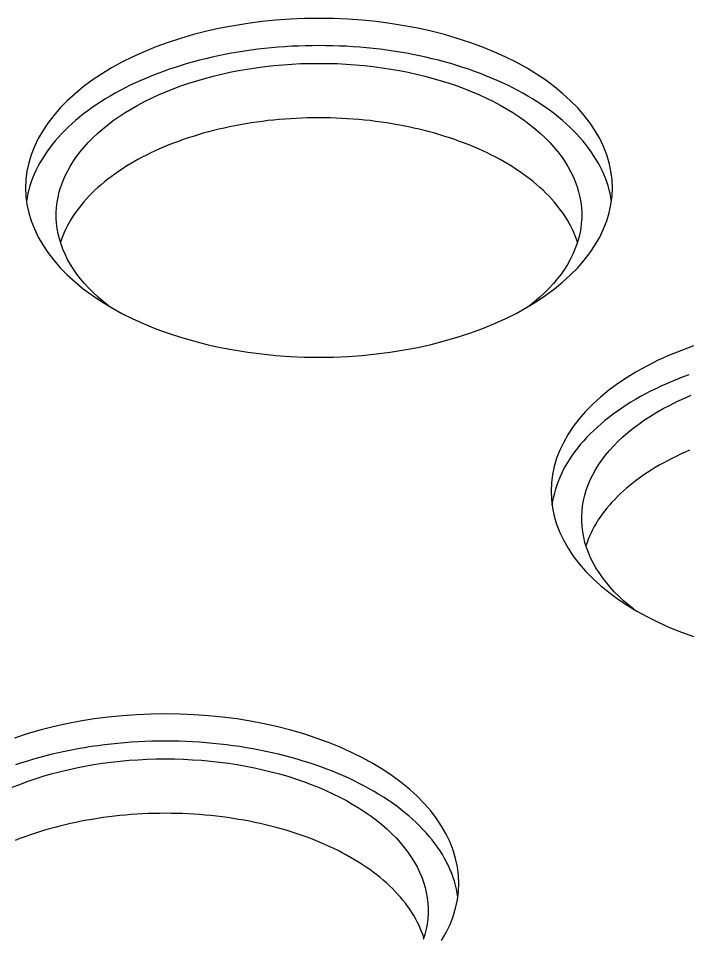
# Model space of a CAD drawing. Extents: x 1.5 to 17.7, y 2.4 to 12.
# Drawn here: x 4.874 to 6.129, y 7.433 to 9.158 of the extents above; entities that cross this region are included whole.
import ezdxf

# ---------------------------------------------------------------- set-up
doc = ezdxf.new("R2010")
doc.units = 0
doc.layers.get('0').update_dxf_attribs({"linetype": 'CONTINUOUS'})

# ---------------------------------------------------------------- blocks, each defined once
blk = doc.blocks.new('A$C44197991')
at = {"color": 0, "linetype": 'CONTINUOUS'}
for points in [[(7.9859, 0.331, 0), (8.0045, 0.3423, 0), (8.0221, 0.3541, 0), (8.0387, 0.3664, 0), (8.0543, 0.3791, 0), (8.0687, 0.3923, 0), (8.082, 0.4058, 0), (8.0942, 0.4198, 0), (8.1051, 0.434, 0), (8.1148, 0.4485, 0), (8.1233, 0.4633, 0), (8.1305, 0.4784, 0), (8.1364, 0.4936, 0), (8.141, 0.5089, 0), (8.1443, 0.5244, 0), (8.1463, 0.5399, 0), (8.147, 0.5555, 0), (8.1463, 0.5711, 0), (8.1443, 0.5866, 0), (8.141, 0.6021, 0), (8.1364, 0.6175, 0), (8.1305, 0.6327, 0), (8.1233, 0.6477, 0), (8.1148, 0.6625, 0), (8.1051, 0.677, 0), (8.0942, 0.6913, 0), (8.082, 0.7052, 0), (8.0687, 0.7188, 0), (8.0543, 0.7319, 0), (8.0387, 0.7447, 0), (8.0221, 0.757, 0), (8.0045, 0.7688, 0), (7.9859, 0.7801, 0), (7.9663, 0.7908, 0), (7.9459, 0.801, 0), (7.9246, 0.8106, 0), (7.9025, 0.8195, 0), (7.8797, 0.8279, 0), (7.8562, 0.8356, 0), (7.8321, 0.8426, 0), (7.8075, 0.8489, 0), (7.7823, 0.8545, 0), (7.7566, 0.8594, 0), (7.7306, 0.8635, 0), (7.7043, 0.867, 0), (7.6777, 0.8696, 0), (7.6509, 0.8715, 0), (7.624, 0.8727, 0), (7.597, 0.8731, 0), (7.57, 0.8727, 0), (7.5431, 0.8715, 0), (7.5163, 0.8696, 0), (7.4897, 0.867, 0), (7.4633, 0.8635, 0), (7.4373, 0.8594, 0), (7.4117, 0.8545, 0), (7.3865, 0.8489, 0), (7.3618, 0.8426, 0), (7.3377, 0.8356, 0), (7.3142, 0.8279, 0), (7.2914, 0.8195, 0), (7.2693, 0.8106, 0), (7.2481, 0.801, 0), (7.2276, 0.7908, 0), (7.2081, 0.7801, 0), (7.1894, 0.7688, 0), (7.1718, 0.757, 0), (7.1552, 0.7447, 0), (7.1397, 0.7319, 0), (7.1252, 0.7188, 0), (7.1119, 0.7052, 0), (7.0998, 0.6913, 0), (7.0888, 0.677, 0), (7.0791, 0.6625, 0), (7.0707, 0.6477, 0), (7.0635, 0.6327, 0), (7.0575, 0.6175, 0), (7.0529, 0.6021, 0), (7.0496, 0.5866, 0), (7.0476, 0.5711, 0), (7.047, 0.5555, 0), (7.0476, 0.5399, 0), (7.0496, 0.5244, 0), (7.0529, 0.5089, 0), (7.0575, 0.4936, 0), (7.0635, 0.4784, 0), (7.0707, 0.4633, 0), (7.0791, 0.4485, 0), (7.0888, 0.434, 0), (7.0998, 0.4198, 0), (7.1119, 0.4058, 0), (7.1252, 0.3923, 0), (7.1397, 0.3791, 0), (7.1552, 0.3664, 0), (7.1718, 0.3541, 0), (7.1894, 0.3423, 0), (7.2081, 0.331, 0), (7.2276, 0.3202, 0), (7.2481, 0.3101, 0), (7.2693, 0.3005, 0), (7.2914, 0.2915, 0), (7.3142, 0.2832, 0), (7.3377, 0.2755, 0), (7.3618, 0.2685, 0), (7.3865, 0.2621, 0), (7.4117, 0.2565, 0), (7.4373, 0.2516, 0), (7.4633, 0.2475, 0), (7.4897, 0.2441, 0), (7.5163, 0.2414, 0), (7.5431, 0.2395, 0), (7.57, 0.2384, 0), (7.597, 0.238, 0), (7.624, 0.2384, 0), (7.6509, 0.2395, 0), (7.6777, 0.2414, 0), (7.7043, 0.2441, 0), (7.7306, 0.2475, 0), (7.7566, 0.2516, 0), (7.7823, 0.2565, 0), (7.8075, 0.2621, 0), (7.8321, 0.2685, 0), (7.8562, 0.2755, 0), (7.8797, 0.2832, 0), (7.9025, 0.2915, 0), (7.9246, 0.3005, 0), (7.9459, 0.3101, 0), (7.9663, 0.3202, 0), (7.9859, 0.331, 0)], [(8.1452, 0.53, 0), (8.144, 0.5374, 0), (8.1425, 0.5447, 0), (8.1408, 0.552, 0), (8.1387, 0.5593, 0), (8.1364, 0.5666, 0), (8.1337, 0.5738, 0), (8.1308, 0.581, 0), (8.1275, 0.5882, 0), (8.124, 0.5953, 0), (8.1202, 0.6024, 0), (8.1161, 0.6094, 0), (8.1117, 0.6163, 0), (8.1071, 0.6232, 0), (8.1022, 0.63, 0), (8.097, 0.6368, 0), (8.0915, 0.6435, 0), (8.0858, 0.6501, 0), (8.0798, 0.6566, 0), (8.0735, 0.6631, 0), (8.067, 0.6694, 0), (8.0602, 0.6757, 0), (8.0532, 0.6819, 0), (8.0459, 0.688, 0), (8.0383, 0.694, 0), (8.0306, 0.6998, 0), (8.0226, 0.7056, 0), (8.0144, 0.7113, 0), (8.0059, 0.7168, 0), (7.9972, 0.7223, 0), (7.9883, 0.7276, 0), (7.9792, 0.7328, 0), (7.9699, 0.7379, 0), (7.9604, 0.7428, 0), (7.9507, 0.7476, 0), (7.9408, 0.7523, 0), (7.9307, 0.7569, 0), (7.9204, 0.7613, 0), (7.91, 0.7656, 0), (7.8994, 0.7697, 0), (7.8886, 0.7737, 0), (7.8777, 0.7776, 0), (7.8666, 0.7813, 0), (7.8553, 0.7848, 0), (7.844, 0.7882, 0), (7.8325, 0.7915, 0), (7.8208, 0.7945, 0), (7.8091, 0.7975, 0), (7.7972, 0.8002, 0), (7.7852, 0.8029, 0), (7.7731, 0.8053, 0), (7.7609, 0.8076, 0), (7.7487, 0.8097, 0), (7.7363, 0.8117, 0), (7.7239, 0.8135, 0), (7.7114, 0.8151, 0), (7.6988, 0.8165, 0), (7.6862, 0.8178, 0), (7.6736, 0.8189, 0), (7.6609, 0.8199, 0), (7.6481, 0.8207, 0), (7.6354, 0.8213, 0), (7.6226, 0.8217, 0), (7.6098, 0.8219, 0), (7.597, 0.822, 0), (7.5842, 0.8219, 0), (7.5714, 0.8217, 0), (7.5586, 0.8213, 0), (7.5458, 0.8207, 0), (7.5331, 0.8199, 0), (7.5204, 0.8189, 0), (7.5077, 0.8178, 0), (7.4951, 0.8165, 0), (7.4825, 0.8151, 0), (7.47, 0.8135, 0), (7.4576, 0.8117, 0), (7.4453, 0.8097, 0), (7.433, 0.8076, 0), (7.4208, 0.8053, 0), (7.4087, 0.8029, 0), (7.3968, 0.8002, 0), (7.3849, 0.7975, 0), (7.3731, 0.7945, 0), (7.3615, 0.7915, 0), (7.35, 0.7882, 0), (7.3386, 0.7848, 0), (7.3274, 0.7813, 0), (7.3163, 0.7776, 0), (7.3053, 0.7737, 0), (7.2946, 0.7697, 0), (7.2839, 0.7656, 0), (7.2735, 0.7613, 0), (7.2632, 0.7569, 0), (7.2531, 0.7523, 0), (7.2432, 0.7476, 0), (7.2335, 0.7428, 0), (7.224, 0.7379, 0), (7.2147, 0.7328, 0), (7.2056, 0.7276, 0), (7.1967, 0.7223, 0), (7.188, 0.7168, 0), (7.1796, 0.7113, 0), (7.1714, 0.7056, 0), (7.1634, 0.6998, 0), (7.1556, 0.694, 0), (7.1481, 0.688, 0), (7.1408, 0.6819, 0), (7.1338, 0.6757, 0), (7.127, 0.6694, 0), (7.1205, 0.6631, 0), (7.1142, 0.6566, 0), (7.1082, 0.6501, 0), (7.1025, 0.6435, 0), (7.097, 0.6368, 0), (7.0918, 0.63, 0), (7.0869, 0.6232, 0), (7.0822, 0.6163, 0), (7.0778, 0.6094, 0), (7.0738, 0.6024, 0), (7.0699, 0.5953, 0), (7.0664, 0.5882, 0), (7.0632, 0.581, 0), (7.0602, 0.5738, 0), (7.0576, 0.5666, 0), (7.0552, 0.5593, 0), (7.0532, 0.552, 0), (7.0514, 0.5447, 0), (7.0499, 0.5374, 0), (7.0488, 0.53, 0)], [(7.2025, 0.3342, 0), (7.1926, 0.3422, 0), (7.1831, 0.3504, 0), (7.1741, 0.3587, 0), (7.1656, 0.3673, 0), (7.1577, 0.3759, 0), (7.1502, 0.3848, 0), (7.1433, 0.3938, 0), (7.137, 0.4029, 0), (7.1312, 0.4121, 0), (7.1259, 0.4215, 0), (7.1212, 0.4309, 0), (7.1171, 0.4405, 0), (7.1136, 0.4501, 0), (7.1106, 0.4598, 0), (7.1082, 0.4695, 0), (7.1064, 0.4793, 0), (7.1052, 0.4891, 0), (7.1046, 0.4989, 0), (7.1045, 0.5087, 0), (7.1051, 0.5186, 0), (7.1062, 0.5284, 0), (7.1079, 0.5382, 0), (7.1102, 0.5479, 0), (7.1131, 0.5576, 0), (7.1166, 0.5672, 0), (7.1206, 0.5768, 0), (7.1253, 0.5862, 0), (7.1304, 0.5956, 0), (7.1362, 0.6048, 0), (7.1425, 0.614, 0), (7.1493, 0.623, 0), (7.1566, 0.6318, 0), (7.1645, 0.6406, 0), (7.1729, 0.6491, 0), (7.1818, 0.6575, 0), (7.1913, 0.6657, 0), (7.2011, 0.6737, 0), (7.2115, 0.6815, 0), (7.2223, 0.6891, 0), (7.2336, 0.6964, 0), (7.2453, 0.7036, 0), (7.2575, 0.7105, 0), (7.27, 0.7171, 0), (7.2829, 0.7235, 0), (7.2962, 0.7297, 0), (7.3099, 0.7355, 0), (7.3239, 0.7411, 0), (7.3382, 0.7464, 0), (7.3529, 0.7514, 0), (7.3678, 0.7562, 0), (7.383, 0.7606, 0), (7.3985, 0.7647, 0), (7.4142, 0.7685, 0), (7.4301, 0.772, 0), (7.4462, 0.7752, 0), (7.4625, 0.778, 0), (7.4789, 0.7805, 0), (7.4955, 0.7827, 0), (7.5123, 0.7846, 0), (7.5291, 0.7861, 0), (7.546, 0.7873, 0), (7.5629, 0.7882, 0), (7.58, 0.7887, 0), (7.597, 0.7888, 0), (7.614, 0.7887, 0), (7.631, 0.7882, 0), (7.648, 0.7873, 0), (7.6649, 0.7861, 0), (7.6817, 0.7846, 0), (7.6984, 0.7827, 0), (7.715, 0.7805, 0), (7.7315, 0.778, 0), (7.7478, 0.7752, 0), (7.7639, 0.772, 0), (7.7798, 0.7685, 0), (7.7955, 0.7647, 0), (7.811, 0.7606, 0), (7.8262, 0.7562, 0), (7.8411, 0.7514, 0), (7.8557, 0.7464, 0), (7.8701, 0.7411, 0), (7.8841, 0.7355, 0), (7.8977, 0.7297, 0), (7.911, 0.7235, 0), (7.924, 0.7171, 0), (7.9365, 0.7105, 0), (7.9486, 0.7036, 0), (7.9603, 0.6964, 0), (7.9716, 0.6891, 0), (7.9824, 0.6815, 0), (7.9928, 0.6737, 0), (8.0027, 0.6657, 0), (8.0121, 0.6575, 0), (8.021, 0.6491, 0), (8.0294, 0.6406, 0), (8.0373, 0.6318, 0), (8.0447, 0.623, 0), (8.0515, 0.614, 0), (8.0578, 0.6048, 0), (8.0635, 0.5956, 0), (8.0687, 0.5862, 0), (8.0733, 0.5768, 0), (8.0773, 0.5672, 0), (8.0808, 0.5576, 0), (8.0837, 0.5479, 0), (8.086, 0.5382, 0), (8.0877, 0.5284, 0), (8.0889, 0.5186, 0), (8.0894, 0.5087, 0), (8.0894, 0.4989, 0), (8.0887, 0.4891, 0), (8.0875, 0.4793, 0), (8.0857, 0.4695, 0), (8.0833, 0.4598, 0), (8.0804, 0.4501, 0), (8.0768, 0.4405, 0), (8.0727, 0.4309, 0), (8.068, 0.4215, 0), (8.0628, 0.4121, 0), (8.057, 0.4029, 0), (8.0506, 0.3938, 0), (8.0437, 0.3848, 0), (8.0363, 0.3759, 0), (8.0283, 0.3672, 0), (8.0198, 0.3587, 0), (8.0109, 0.3504, 0), (8.0014, 0.3422, 0), (7.9914, 0.3342, 0)], [(8.0815, 0.4535, 0), (8.0794, 0.4595, 0), (8.0772, 0.4656, 0), (8.0747, 0.4716, 0), (8.072, 0.4775, 0), (8.069, 0.4835, 0), (8.0659, 0.4894, 0), (8.0625, 0.4952, 0), (8.0589, 0.5011, 0), (8.0551, 0.5068, 0), (8.051, 0.5125, 0), (8.0468, 0.5182, 0), (8.0423, 0.5238, 0), (8.0376, 0.5294, 0), (8.0328, 0.5349, 0), (8.0277, 0.5403, 0), (8.0224, 0.5457, 0), (8.0169, 0.551, 0), (8.0112, 0.5562, 0), (8.0053, 0.5614, 0), (7.9992, 0.5665, 0), (7.993, 0.5715, 0), (7.9865, 0.5764, 0), (7.9799, 0.5812, 0), (7.9731, 0.586, 0), (7.9661, 0.5907, 0), (7.9589, 0.5953, 0), (7.9516, 0.5998, 0), (7.9441, 0.6042, 0), (7.9364, 0.6085, 0), (7.9286, 0.6127, 0), (7.9206, 0.6168, 0), (7.9124, 0.6208, 0), (7.9041, 0.6247, 0), (7.8957, 0.6285, 0), (7.8871, 0.6322, 0), (7.8784, 0.6358, 0), (7.8696, 0.6392, 0), (7.8606, 0.6426, 0), (7.8515, 0.6459, 0), (7.8423, 0.649, 0), (7.8329, 0.652, 0), (7.8235, 0.6549, 0), (7.8139, 0.6577, 0), (7.8043, 0.6604, 0), (7.7945, 0.6629, 0), (7.7847, 0.6653, 0), (7.7748, 0.6676, 0), (7.7647, 0.6698, 0), (7.7546, 0.6718, 0), (7.7445, 0.6737, 0), (7.7342, 0.6755, 0), (7.7239, 0.6772, 0), (7.7135, 0.6787, 0), (7.7031, 0.6801, 0), (7.6927, 0.6814, 0), (7.6821, 0.6825, 0), (7.6716, 0.6835, 0), (7.661, 0.6844, 0), (7.6504, 0.6851, 0), (7.6397, 0.6857, 0), (7.6291, 0.6862, 0), (7.6184, 0.6865, 0), (7.6077, 0.6867, 0), (7.597, 0.6868, 0), (7.5863, 0.6867, 0), (7.5756, 0.6865, 0), (7.5649, 0.6862, 0), (7.5542, 0.6857, 0), (7.5436, 0.6851, 0), (7.533, 0.6844, 0), (7.5224, 0.6835, 0), (7.5118, 0.6825, 0), (7.5013, 0.6814, 0), (7.4908, 0.6801, 0), (7.4804, 0.6787, 0), (7.47, 0.6772, 0), (7.4597, 0.6755, 0), (7.4495, 0.6737, 0), (7.4393, 0.6718, 0), (7.4292, 0.6698, 0), (7.4192, 0.6676, 0), (7.4093, 0.6653, 0), (7.3994, 0.6629, 0), (7.3897, 0.6604, 0), (7.38, 0.6577, 0), (7.3704, 0.6549, 0), (7.361, 0.652, 0), (7.3517, 0.649, 0), (7.3425, 0.6459, 0), (7.3334, 0.6426, 0), (7.3244, 0.6392, 0), (7.3155, 0.6358, 0), (7.3068, 0.6322, 0), (7.2982, 0.6285, 0), (7.2898, 0.6247, 0), (7.2815, 0.6208, 0), (7.2734, 0.6168, 0), (7.2654, 0.6127, 0), (7.2576, 0.6085, 0), (7.2499, 0.6042, 0), (7.2424, 0.5998, 0), (7.235, 0.5953, 0), (7.2279, 0.5907, 0), (7.2209, 0.586, 0), (7.2141, 0.5812, 0), (7.2074, 0.5764, 0), (7.201, 0.5715, 0), (7.1947, 0.5665, 0), (7.1886, 0.5614, 0), (7.1827, 0.5562, 0), (7.177, 0.551, 0), (7.1715, 0.5457, 0), (7.1663, 0.5403, 0), (7.1612, 0.5349, 0), (7.1563, 0.5294, 0), (7.1516, 0.5238, 0), (7.1472, 0.5182, 0), (7.1429, 0.5125, 0), (7.1389, 0.5068, 0), (7.135, 0.5011, 0), (7.1315, 0.4952, 0), (7.1281, 0.4894, 0), (7.1249, 0.4835, 0), (7.122, 0.4775, 0), (7.1193, 0.4716, 0), (7.1168, 0.4656, 0), (7.1145, 0.4595, 0), (7.1125, 0.4535, 0)], [(8.2991, 0.2593, 0), (8.2763, 0.2509, 0), (8.2542, 0.2419, 0), (8.233, 0.2324, 0), (8.2125, 0.2222, 0), (8.193, 0.2114, 0), (8.1744, 0.2001, 0), (8.1567, 0.1883, 0), (8.1401, 0.176, 0), (8.1246, 0.1633, 0), (8.1101, 0.1501, 0), (8.0968, 0.1366, 0), (8.0847, 0.1227, 0), (8.0737, 0.1084, 0), (8.064, 0.0939, 0), (8.0556, 0.0791, 0), (8.0483, 0.064, 0), (8.0424, 0.0488, 0), (8.0378, 0.0335, 0), (8.0345, 0.018, 0), (8.0325, 0.0025, 0), (8.0319, -0.0131, 0), (8.0325, -0.0287, 0), (8.0345, -0.0442, 0), (8.0378, -0.0597, 0), (8.0424, -0.0751, 0), (8.0483, -0.0903, 0), (8.0556, -0.1053, 0), (8.064, -0.1201, 0), (8.0737, -0.1346, 0), (8.0847, -0.1489, 0), (8.0968, -0.1628, 0), (8.1101, -0.1764, 0), (8.1246, -0.1895, 0), (8.1401, -0.2023, 0), (8.1567, -0.2146, 0), (8.1744, -0.2264, 0), (8.193, -0.2376, 0), (8.2125, -0.2484, 0), (8.233, -0.2586, 0), (8.2542, -0.2682, 0), (8.2763, -0.2771, 0), (8.2991, -0.2855, 0)], [(8.2902, 0.2051, 0), (8.2795, 0.2011, 0), (8.2689, 0.197, 0), (8.2584, 0.1927, 0), (8.2481, 0.1883, 0), (8.238, 0.1837, 0), (8.2281, 0.179, 0), (8.2184, 0.1742, 0), (8.2089, 0.1692, 0), (8.1996, 0.1642, 0), (8.1905, 0.159, 0), (8.1816, 0.1536, 0), (8.1729, 0.1482, 0), (8.1645, 0.1426, 0), (8.1562, 0.137, 0), (8.1483, 0.1312, 0), (8.1405, 0.1253, 0), (8.133, 0.1193, 0), (8.1257, 0.1133, 0), (8.1187, 0.1071, 0), (8.1119, 0.1008, 0), (8.1054, 0.0944, 0), (8.0991, 0.088, 0), (8.0931, 0.0815, 0), (8.0874, 0.0748, 0), (8.0819, 0.0682, 0), (8.0767, 0.0614, 0), (8.0717, 0.0546, 0), (8.0671, 0.0477, 0), (8.0627, 0.0407, 0), (8.0587, 0.0337, 0), (8.0548, 0.0267, 0), (8.0513, 0.0196, 0), (8.0481, 0.0124, 0), (8.0451, 0.0052, 0), (8.0425, -0.002, 0), (8.0401, -0.0093, 0), (8.0381, -0.0166, 0), (8.0363, -0.0239, 0), (8.0348, -0.0313, 0), (8.0336, -0.0386, 0)], [(8.1874, -0.2344, 0), (8.1775, -0.2264, 0), (8.168, -0.2183, 0), (8.159, -0.2099, 0), (8.1505, -0.2014, 0), (8.1426, -0.1927, 0), (8.1351, -0.1838, 0), (8.1282, -0.1749, 0), (8.1219, -0.1657, 0), (8.1161, -0.1565, 0), (8.1108, -0.1471, 0), (8.1061, -0.1377, 0), (8.102, -0.1282, 0), (8.0985, -0.1185, 0), (8.0955, -0.1089, 0), (8.0931, -0.0991, 0), (8.0913, -0.0894, 0), (8.0901, -0.0795, 0), (8.0895, -0.0697, 0), (8.0894, -0.0599, 0), (8.09, -0.0501, 0), (8.0911, -0.0403, 0), (8.0928, -0.0305, 0), (8.0951, -0.0207, 0), (8.098, -0.0111, 0), (8.1015, -0.0014, 0), (8.1055, 0.0081, 0), (8.1102, 0.0176, 0), (8.1153, 0.027, 0), (8.1211, 0.0362, 0), (8.1273, 0.0453, 0), (8.1342, 0.0543, 0), (8.1415, 0.0632, 0), (8.1494, 0.0719, 0), (8.1578, 0.0805, 0), (8.1667, 0.0889, 0), (8.1761, 0.097, 0), (8.186, 0.105, 0), (8.1964, 0.1128, 0), (8.2072, 0.1204, 0), (8.2185, 0.1278, 0), (8.2302, 0.1349, 0), (8.2424, 0.1418, 0), (8.2549, 0.1485, 0), (8.2678, 0.1549, 0), (8.2811, 0.161, 0), (8.2948, 0.1669, 0)], [(8.2917, 0.0636, 0), (8.2831, 0.0599, 0), (8.2747, 0.0561, 0), (8.2664, 0.0522, 0), (8.2583, 0.0481, 0), (8.2503, 0.044, 0), (8.2424, 0.0398, 0), (8.2348, 0.0355, 0), (8.2273, 0.0311, 0), (8.2199, 0.0266, 0), (8.2128, 0.022, 0), (8.2058, 0.0174, 0), (8.1989, 0.0126, 0), (8.1923, 0.0078, 0), (8.1859, 0.0028, 0), (8.1796, -0.0022, 0), (8.1735, -0.0072, 0), (8.1676, -0.0124, 0), (8.1619, -0.0176, 0), (8.1564, -0.0229, 0), (8.1512, -0.0283, 0), (8.1461, -0.0337, 0), (8.1412, -0.0392, 0), (8.1365, -0.0448, 0), (8.1321, -0.0504, 0), (8.1278, -0.0561, 0), (8.1238, -0.0618, 0), (8.1199, -0.0676, 0), (8.1164, -0.0734, 0), (8.113, -0.0792, 0), (8.1098, -0.0852, 0), (8.1069, -0.0911, 0), (8.1042, -0.0971, 0), (8.1017, -0.1031, 0), (8.0994, -0.1091, 0), (8.0974, -0.1152, 0)], [(7.8269, -0.8549, 0), (7.8354, -0.8401, 0), (7.8426, -0.8251, 0), (7.8485, -0.8099, 0), (7.8531, -0.7946, 0), (7.8564, -0.7791, 0), (7.8584, -0.7635, 0), (7.8591, -0.748, 0), (7.8584, -0.7324, 0), (7.8564, -0.7168, 0), (7.8531, -0.7014, 0), (7.8485, -0.686, 0), (7.8426, -0.6708, 0), (7.8354, -0.6558, 0), (7.8269, -0.641, 0), (7.8172, -0.6264, 0), (7.8063, -0.6122, 0), (7.7941, -0.5983, 0), (7.7808, -0.5847, 0), (7.7664, -0.5715, 0), (7.7508, -0.5588, 0), (7.7342, -0.5465, 0), (7.7166, -0.5347, 0), (7.698, -0.5234, 0), (7.6784, -0.5127, 0), (7.658, -0.5025, 0), (7.6367, -0.4929, 0), (7.6146, -0.4839, 0), (7.5918, -0.4756, 0), (7.5683, -0.4679, 0), (7.5442, -0.4609, 0), (7.5196, -0.4546, 0), (7.4944, -0.449, 0), (7.4687, -0.4441, 0), (7.4427, -0.4399, 0), (7.4164, -0.4365, 0), (7.3898, -0.4339, 0), (7.363, -0.4319, 0), (7.3361, -0.4308, 0), (7.3091, -0.4304, 0), (7.2821, -0.4308, 0), (7.2552, -0.4319, 0), (7.2284, -0.4339, 0), (7.2018, -0.4365, 0), (7.1754, -0.4399, 0), (7.1494, -0.4441, 0), (7.1238, -0.449, 0), (7.0986, -0.4546, 0), (7.0739, -0.4609, 0), (7.0498, -0.4679, 0), (7.0263, -0.4756, 0)], [(7.8573, -0.7735, 0), (7.8561, -0.7661, 0), (7.8547, -0.7588, 0), (7.8529, -0.7514, 0), (7.8508, -0.7441, 0), (7.8484, -0.7369, 0), (7.8458, -0.7296, 0), (7.8429, -0.7224, 0), (7.8396, -0.7153, 0), (7.8361, -0.7082, 0), (7.8323, -0.7011, 0), (7.8282, -0.6941, 0), (7.8239, -0.6872, 0), (7.8192, -0.6803, 0), (7.8143, -0.6734, 0), (7.8091, -0.6667, 0), (7.8036, -0.66, 0), (7.7979, -0.6534, 0), (7.7919, -0.6469, 0), (7.7856, -0.6404, 0), (7.7791, -0.6341, 0), (7.7723, -0.6278, 0), (7.7652, -0.6216, 0), (7.758, -0.6155, 0), (7.7504, -0.6095, 0), (7.7427, -0.6036, 0), (7.7347, -0.5979, 0), (7.7265, -0.5922, 0), (7.718, -0.5866, 0), (7.7093, -0.5812, 0), (7.7005, -0.5759, 0), (7.6913, -0.5707, 0), (7.682, -0.5656, 0), (7.6725, -0.5607, 0), (7.6628, -0.5558, 0), (7.6529, -0.5511, 0), (7.6428, -0.5466, 0), (7.6326, -0.5422, 0), (7.6221, -0.5379, 0), (7.6115, -0.5338, 0), (7.6007, -0.5298, 0), (7.5898, -0.5259, 0), (7.5787, -0.5222, 0), (7.5675, -0.5187, 0), (7.5561, -0.5153, 0), (7.5446, -0.512, 0), (7.5329, -0.5089, 0), (7.5212, -0.506, 0), (7.5093, -0.5032, 0), (7.4973, -0.5006, 0), (7.4852, -0.4982, 0), (7.473, -0.4959, 0), (7.4608, -0.4938, 0), (7.4484, -0.4918, 0), (7.436, -0.49, 0), (7.4235, -0.4884, 0), (7.4109, -0.4869, 0), (7.3983, -0.4857, 0), (7.3857, -0.4845, 0), (7.373, -0.4836, 0), (7.3602, -0.4828, 0), (7.3475, -0.4822, 0), (7.3347, -0.4818, 0), (7.3219, -0.4815, 0), (7.3091, -0.4814, 0), (7.2963, -0.4815, 0), (7.2835, -0.4818, 0), (7.2707, -0.4822, 0), (7.2579, -0.4828, 0), (7.2452, -0.4836, 0), (7.2325, -0.4845, 0), (7.2198, -0.4857, 0), (7.2072, -0.4869, 0), (7.1947, -0.4884, 0), (7.1822, -0.49, 0), (7.1697, -0.4918, 0), (7.1574, -0.4938, 0), (7.1451, -0.4959, 0), (7.1329, -0.4982, 0), (7.1208, -0.5006, 0), (7.1089, -0.5032, 0), (7.097, -0.506, 0), (7.0852, -0.5089, 0), (7.0736, -0.512, 0), (7.0621, -0.5153, 0), (7.0507, -0.5187, 0), (7.0395, -0.5222, 0), (7.0284, -0.5259, 0)], [(7.022, -0.568, 0), (7.036, -0.5624, 0), (7.0503, -0.5571, 0), (7.065, -0.552, 0), (7.0799, -0.5473, 0), (7.0951, -0.5429, 0), (7.1106, -0.5388, 0), (7.1262, -0.535, 0), (7.1422, -0.5315, 0), (7.1583, -0.5283, 0), (7.1746, -0.5255, 0), (7.191, -0.5229, 0), (7.2076, -0.5207, 0), (7.2244, -0.5189, 0), (7.2412, -0.5174, 0), (7.2581, -0.5162, 0), (7.2751, -0.5153, 0), (7.292, -0.5148, 0), (7.3091, -0.5146, 0), (7.3261, -0.5148, 0), (7.3431, -0.5153, 0), (7.3601, -0.5162, 0), (7.377, -0.5174, 0), (7.3938, -0.5189, 0), (7.4105, -0.5207, 0), (7.4271, -0.5229, 0), (7.4436, -0.5255, 0), (7.4599, -0.5283, 0), (7.476, -0.5315, 0), (7.4919, -0.535, 0), (7.5076, -0.5388, 0), (7.5231, -0.5429, 0), (7.5383, -0.5473, 0), (7.5532, -0.552, 0), (7.5678, -0.5571, 0), (7.5822, -0.5624, 0), (7.5962, -0.568, 0), (7.6098, -0.5738, 0), (7.6231, -0.58, 0), (7.6361, -0.5864, 0), (7.6486, -0.593, 0), (7.6607, -0.5999, 0), (7.6724, -0.607, 0), (7.6837, -0.6144, 0), (7.6945, -0.622, 0), (7.7049, -0.6298, 0), (7.7148, -0.6378, 0), (7.7242, -0.646, 0), (7.7331, -0.6544, 0), (7.7415, -0.6629, 0), (7.7494, -0.6716, 0), (7.7568, -0.6805, 0), (7.7636, -0.6895, 0), (7.7699, -0.6986, 0), (7.7756, -0.7079, 0), (7.7808, -0.7173, 0), (7.7854, -0.7267, 0), (7.7895, -0.7363, 0), (7.7929, -0.7459, 0), (7.7958, -0.7556, 0), (7.7981, -0.7653, 0), (7.7998, -0.7751, 0), (7.801, -0.7849, 0), (7.8015, -0.7947, 0), (7.8015, -0.8046, 0), (7.8009, -0.8144, 0), (7.7996, -0.8242, 0), (7.7978, -0.834, 0), (7.7954, -0.8437, 0), (7.7925, -0.8534, 0)], [(7.7936, -0.85, 0), (7.7915, -0.844, 0), (7.7893, -0.8379, 0), (7.7868, -0.8319, 0), (7.7841, -0.8259, 0), (7.7812, -0.82, 0), (7.778, -0.8141, 0), (7.7746, -0.8082, 0), (7.771, -0.8024, 0), (7.7672, -0.7966, 0), (7.7631, -0.7909, 0), (7.7589, -0.7853, 0), (7.7544, -0.7796, 0), (7.7498, -0.7741, 0), (7.7449, -0.7686, 0), (7.7398, -0.7632, 0), (7.7345, -0.7578, 0), (7.729, -0.7525, 0), (7.7233, -0.7473, 0), (7.7174, -0.7421, 0), (7.7114, -0.737, 0), (7.7051, -0.732, 0), (7.6986, -0.7271, 0), (7.692, -0.7222, 0), (7.6852, -0.7175, 0), (7.6782, -0.7128, 0), (7.671, -0.7082, 0), (7.6637, -0.7037, 0), (7.6562, -0.6993, 0), (7.6485, -0.695, 0), (7.6407, -0.6908, 0), (7.6327, -0.6867, 0), (7.6245, -0.6827, 0), (7.6162, -0.6788, 0), (7.6078, -0.675, 0), (7.5992, -0.6713, 0), (7.5905, -0.6677, 0), (7.5817, -0.6642, 0), (7.5727, -0.6609, 0), (7.5636, -0.6576, 0), (7.5544, -0.6545, 0), (7.545, -0.6515, 0), (7.5356, -0.6486, 0), (7.526, -0.6458, 0), (7.5164, -0.6431, 0), (7.5066, -0.6406, 0), (7.4968, -0.6382, 0), (7.4869, -0.6359, 0), (7.4768, -0.6337, 0), (7.4667, -0.6317, 0), (7.4566, -0.6298, 0), (7.4463, -0.628, 0), (7.436, -0.6263, 0), (7.4257, -0.6248, 0), (7.4152, -0.6234, 0), (7.4048, -0.6221, 0), (7.3942, -0.621, 0), (7.3837, -0.62, 0), (7.3731, -0.6191, 0), (7.3625, -0.6184, 0), (7.3518, -0.6178, 0), (7.3411, -0.6173, 0), (7.3305, -0.617, 0), (7.3198, -0.6168, 0), (7.3091, -0.6167, 0), (7.2984, -0.6168, 0), (7.2877, -0.617, 0), (7.277, -0.6173, 0), (7.2663, -0.6178, 0), (7.2557, -0.6184, 0), (7.2451, -0.6191, 0), (7.2345, -0.62, 0), (7.2239, -0.621, 0), (7.2134, -0.6221, 0), (7.2029, -0.6234, 0), (7.1925, -0.6248, 0), (7.1821, -0.6263, 0), (7.1718, -0.628, 0), (7.1616, -0.6298, 0), (7.1514, -0.6317, 0), (7.1413, -0.6337, 0), (7.1313, -0.6359, 0), (7.1214, -0.6382, 0), (7.1115, -0.6406, 0), (7.1018, -0.6431, 0), (7.0921, -0.6458, 0), (7.0826, -0.6486, 0), (7.0731, -0.6515, 0), (7.0638, -0.6545, 0), (7.0546, -0.6576, 0), (7.0455, -0.6609, 0), (7.0365, -0.6642, 0), (7.0276, -0.6677, 0)]]:
    blk.add_polyline3d(points, dxfattribs=at)

msp = doc.modelspace()

# ---------------------------------------------------------------- block references
msp.add_blockref('A$C44197991', (-2.1591, 8.285))

doc.saveas('drawing.dxf')
